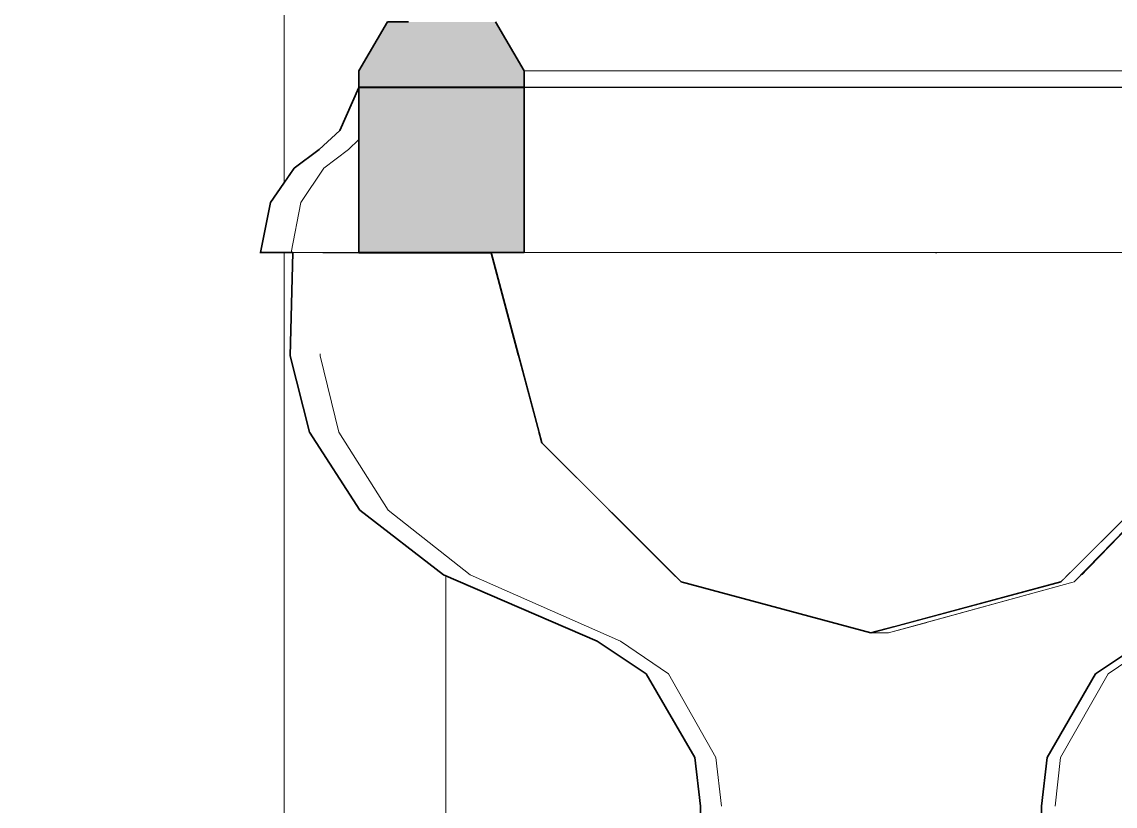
# Model space of a CAD drawing. Header units: millimetres. Extents: x -46169 to 237885, y -84465 to 18123.
# Drawn here: x 173730.9 to 174065.5, y -84152.6 to -83912.6 of the extents above; entities that cross this region are included whole.
import ezdxf

# ---------------------------------------------------------------- set-up
doc = ezdxf.new("R2010")
doc.units = ezdxf.units.MM
doc.header["$MEASUREMENT"] = 0
doc.linetypes.add('Wipeout_Contour', pattern=[1000, 0, -1000])
doc.layers.add('New_A-25-M_Wall_Ext', color=7, linetype='Continuous')
doc.layers.add('New_A-35-M_FFE_Sanitary', color=7, linetype='Continuous')
for name, color, linetype, lineweight, true_color in [('New_A-25-M_Wall_Ext_Pen_No__104', 7, 'Continuous', 15, 0xa6a6a6), ('New_A-25-M_Wall_Ext_Pen_No__44', 7, 'Continuous', 35, 0x444444), ('New_A-25-M_Wall_Ext_Pen_No__75', 7, 'Continuous', 20, 0x606060), ('New_A-35-M_FFE_Sanitary_Pen_No__64', 7, 'Continuous', 20, 0x606060)]:
    doc.layers.add(name, color=color, linetype=linetype, lineweight=lineweight, true_color=true_color)

# ---------------------------------------------------------------- blocks, each defined once
blk = doc.blocks.new('Section Elem_195_3', base_point=(129666.67, -84332.61))
at = {"color": 254, "linetype": 'Wipeout_Contour', "lineweight": 0, "ltscale": 3280114.798692386}
blk.add_wipeout([(173811.19, -83961.8), (173814.25, -83957.37), (173821.89, -83951.61), (173828.18, -83945.88), (173834.09, -83932.66), (173834.09, -83932.64), (173860.68, -83932.64), (173860.68, -83932.61), (173834.07, -83932.61), (173834.07, -83927.61), (173842.83, -83912.61), (173849.24, -83912.61), (173849.24, -83907.61), (173857.99, -83892.61), (173860.68, -83892.61), (173860.68, -82132.61), (173811.19, -82132.61)], dxfattribs=at).dxf.layer = 'New_A-35-M_FFE_Sanitary'
at = {"color": 254, "linetype": 'Wipeout_Contour', "lineweight": 0, "ltscale": 1737939.535427603}
blk.add_wipeout([(173813.88, -83983.22), (173811.19, -83983.22), (173811.19, -84302.61), (173860.68, -84302.61), (173860.68, -84082.12), (173859.95, -84081.81), (173834.36, -84062), (173818.9, -84038.12), (173813.07, -84014.8)], dxfattribs=at).dxf.layer = 'New_A-35-M_FFE_Sanitary'
at = {"layer": 'New_A-35-M_FFE_Sanitary_Pen_No__64', "linetype": 'Continuous'}
for p, q in [((173860.68, -83932.64), (173860.68, -83932.61)), ((173860.68, -84302.61), (173860.68, -84082.12))]:
    blk.add_line(p, q, dxfattribs=at)
at = {"color": 254, "linetype": 'Wipeout_Contour', "lineweight": 0, "ltscale": 1735684.129006303}
blk.add_wipeout([(173643.59, -84302.61), (173811.19, -84302.61), (173811.19, -83983.22), (173803.77, -83983.22), (173803.97, -83983.14), (173806.99, -83967.87), (173811.19, -83961.8), (173811.19, -82132.61), (173643.59, -82132.61)], dxfattribs=at).dxf.layer = 'New_A-35-M_FFE_Sanitary'
at = {"layer": 'New_A-35-M_FFE_Sanitary_Pen_No__64', "linetype": 'Continuous'}
for p, q in [((173811.19, -83961.8), (173811.19, -82132.61)), ((173811.19, -84302.61), (173811.19, -83983.22))]:
    blk.add_line(p, q, dxfattribs=at)
blk = doc.blocks.new('Section Elem_246_3', base_point=(129666.67, -84332.61))
at = {"layer": 'New_A-25-M_Wall_Ext_Pen_No__44', "linetype": 'Continuous'}
for p, q in [((173842.83, -83912.61), (173834.07, -83927.61)), ((173849.24, -83912.61), (173842.83, -83912.61))]:
    blk.add_line(p, q, dxfattribs=at)
at = {"color": 254, "linetype": 'Wipeout_Contour', "lineweight": 0, "ltscale": 772423.623714}
blk.add_wipeout([(173892.25, -83983.22), (173906.29, -83983.22), (173906.29, -83932.64), (173892.25, -83932.64)], dxfattribs=at).dxf.layer = 'New_A-25-M_Wall_Ext'
at = {"color": 254, "linetype": 'Wipeout_Contour', "lineweight": 0, "ltscale": 579128.93384}
blk.add_wipeout([(173834.09, -83948.61), (173830.86, -83951.61), (173834.09, -83951.61)], dxfattribs=at).dxf.layer = 'New_A-25-M_Wall_Ext'
at = {"color": 254, "linetype": 'Wipeout_Contour', "lineweight": 0, "ltscale": 772384.608301}
blk.add_wipeout([(173884.63, -83983.22), (173892.25, -83983.22), (173892.25, -83932.64), (173884.63, -83932.64)], dxfattribs=at).dxf.layer = 'New_A-25-M_Wall_Ext'
at = {"color": 254, "linetype": 'Wipeout_Contour', "lineweight": 0, "ltscale": 772499.928042}
blk.add_wipeout([(173906.29, -83983.22), (173934.61, -83983.22), (173934.61, -83932.64), (173906.29, -83932.64)], dxfattribs=at).dxf.layer = 'New_A-25-M_Wall_Ext'
at = {"color": 254, "linetype": 'Wipeout_Contour', "lineweight": 0, "ltscale": 772169.67476}
blk.add_wipeout([(173823.38, -83957.37), (173834.09, -83957.37), (173834.09, -83951.61), (173830.86, -83951.61)], dxfattribs=at).dxf.layer = 'New_A-25-M_Wall_Ext'
at = {"color": 254, "linetype": 'Wipeout_Contour', "lineweight": 0, "ltscale": 772685.549838}
blk.add_wipeout([(173934.61, -83983.22), (174009.35, -83983.22), (174009.35, -83932.64), (173934.61, -83932.64)], dxfattribs=at).dxf.layer = 'New_A-25-M_Wall_Ext'
at = {"color": 254, "linetype": 'Wipeout_Contour', "lineweight": 0, "ltscale": 772170.957205}
blk.add_wipeout([(173816.28, -83967.87), (173834.09, -83967.87), (173834.09, -83957.37), (173823.38, -83957.37)], dxfattribs=at).dxf.layer = 'New_A-25-M_Wall_Ext'
at = {"color": 254, "linetype": 'Wipeout_Contour', "lineweight": 0, "ltscale": 772942.077071}
blk.add_wipeout([(174009.35, -83983.22), (174077.02, -83983.22), (174077.02, -83932.64), (174009.35, -83932.64)], dxfattribs=at).dxf.layer = 'New_A-25-M_Wall_Ext'
at = {"color": 254, "linetype": 'Wipeout_Contour', "lineweight": 0, "ltscale": 772184.554553}
blk.add_wipeout([(173813.33, -83983.14), (173834.09, -83983.14), (173834.09, -83967.87), (173816.28, -83967.87)], dxfattribs=at).dxf.layer = 'New_A-25-M_Wall_Ext'
at = {"color": 254, "linetype": 'Wipeout_Contour', "lineweight": 0, "ltscale": 772893.730588}
blk.add_wipeout([(174009.35, -83932.61), (174077.03, -83932.61), (174077.03, -83927.61), (174009.35, -83927.61)], dxfattribs=at).dxf.layer = 'New_A-25-M_Wall_Ext'
at = {"color": 254, "linetype": 'Wipeout_Contour', "lineweight": 0, "ltscale": 772195.196141}
blk.add_wipeout([(173813.13, -83983.22), (173834.09, -83983.22), (173834.09, -83983.14), (173813.33, -83983.14)], dxfattribs=at).dxf.layer = 'New_A-25-M_Wall_Ext'
at = {"color": 254, "linetype": 'Wipeout_Contour', "lineweight": 0, "ltscale": 772926.296422}
blk.add_wipeout([(174010.82, -83983.27), (174036.75, -83998.79), (174040.83, -83983.22), (174010.83, -83983.22)], dxfattribs=at).dxf.layer = 'New_A-25-M_Wall_Ext'
at = {"color": 254, "linetype": 'Wipeout_Contour', "lineweight": 0, "ltscale": 772637.163725}
blk.add_wipeout([(173934.6, -83932.61), (174009.35, -83932.61), (174009.35, -83927.61), (173934.6, -83927.61)], dxfattribs=at).dxf.layer = 'New_A-25-M_Wall_Ext'
at = {"color": 254, "linetype": 'Wipeout_Contour', "lineweight": 0, "ltscale": 772239.751544}
blk.add_wipeout([(173823.02, -83983.32), (173848.9, -83983.32), (173848.98, -83983.22), (173823.02, -83983.22)], dxfattribs=at).dxf.layer = 'New_A-25-M_Wall_Ext'
at = {"color": 254, "linetype": 'Wipeout_Contour', "lineweight": 0, "ltscale": 772924.817836}
blk.add_wipeout([(174010.78, -83983.31), (174025.62, -84010.18), (174036.75, -83998.79), (174010.82, -83983.27)], dxfattribs=at).dxf.layer = 'New_A-25-M_Wall_Ext'
at = {"layer": 'New_A-25-M_Wall_Ext_Pen_No__75', "linetype": 'Continuous'}
for p, q in [((174009.35, -83932.61), (174077.03, -83932.61)), ((174009.35, -83932.64), (174077.02, -83932.64))]:
    blk.add_line(p, q, dxfattribs=at)
at = {"color": 254, "linetype": 'Wipeout_Contour', "lineweight": 0, "ltscale": 772883.130694}
blk.add_wipeout([(174009.35, -83927.61), (174077.03, -83927.61), (174083.14, -83912.61), (174010.69, -83912.61)], dxfattribs=at).dxf.layer = 'New_A-25-M_Wall_Ext'
at = {"color": 254, "linetype": 'Wipeout_Contour', "lineweight": 0, "ltscale": 772451.514542}
blk.add_wipeout([(173906.29, -83932.61), (173934.6, -83932.61), (173934.6, -83927.61), (173906.29, -83927.61)], dxfattribs=at).dxf.layer = 'New_A-25-M_Wall_Ext'
at = {"color": 254, "linetype": 'Wipeout_Contour', "lineweight": 0, "ltscale": 772908.396022}
blk.add_wipeout([(174010.73, -83983.32), (174010.4, -84014.35), (174025.62, -84010.18), (174010.78, -83983.31)], dxfattribs=at).dxf.layer = 'New_A-25-M_Wall_Ext'
at = {"color": 254, "linetype": 'Wipeout_Contour', "lineweight": 0, "ltscale": 773047.746562}
blk.add_wipeout([(174036.75, -83998.79), (174065.55, -84017.09), (174074.42, -83983.22), (174040.83, -83983.22)], dxfattribs=at).dxf.layer = 'New_A-25-M_Wall_Ext'
at = {"layer": 'New_A-25-M_Wall_Ext_Pen_No__75', "linetype": 'Continuous'}
for p, q in [((173934.6, -83932.61), (174009.35, -83932.61)), ((173934.61, -83932.64), (174009.35, -83932.64))]:
    blk.add_line(p, q, dxfattribs=at)
at = {"color": 254, "linetype": 'Wipeout_Contour', "lineweight": 0, "ltscale": 772617.433403}
blk.add_wipeout([(173934.6, -83927.61), (174009.35, -83927.61), (174010.69, -83912.61), (173930.68, -83912.61)], dxfattribs=at).dxf.layer = 'New_A-25-M_Wall_Ext'
at = {"color": 254, "linetype": 'Wipeout_Contour', "lineweight": 0, "ltscale": 772375.200031}
blk.add_wipeout([(173892.24, -83932.61), (173906.29, -83932.61), (173906.29, -83927.61), (173892.24, -83927.61)], dxfattribs=at).dxf.layer = 'New_A-25-M_Wall_Ext'
at = {"color": 254, "linetype": 'Wipeout_Contour', "lineweight": 0, "ltscale": 772879.167841}
blk.add_wipeout([(174010.68, -83983.31), (173995.19, -84010.18), (174010.4, -84014.35), (174010.73, -83983.32)], dxfattribs=at).dxf.layer = 'New_A-25-M_Wall_Ext'
at = {"color": 254, "linetype": 'Wipeout_Contour', "lineweight": 0, "ltscale": 773041.7238}
blk.add_wipeout([(174025.62, -84010.18), (174041.31, -84041.89), (174065.55, -84017.09), (174036.75, -83998.79)], dxfattribs=at).dxf.layer = 'New_A-25-M_Wall_Ext'
at = {"layer": 'New_A-25-M_Wall_Ext_Pen_No__75', "linetype": 'Continuous'}
for p, q in [((174077.03, -83927.61), (174009.35, -83927.61)), ((173906.29, -83932.61), (173934.6, -83932.61)), ((173906.29, -83932.64), (173934.61, -83932.64))]:
    blk.add_line(p, q, dxfattribs=at)
at = {"color": 254, "linetype": 'Wipeout_Contour', "lineweight": 0, "ltscale": 772423.951626}
blk.add_wipeout([(173906.29, -83927.61), (173934.6, -83927.61), (173930.68, -83912.61), (173899, -83912.61)], dxfattribs=at).dxf.layer = 'New_A-25-M_Wall_Ext'
at = {"color": 254, "linetype": 'Wipeout_Contour', "lineweight": 0, "ltscale": 772336.180368}
blk.add_wipeout([(173884.62, -83932.61), (173892.24, -83932.61), (173892.24, -83927.61), (173884.62, -83927.61)], dxfattribs=at).dxf.layer = 'New_A-25-M_Wall_Ext'
at = {"color": 254, "linetype": 'Wipeout_Contour', "lineweight": 0, "ltscale": 772848.949583}
blk.add_wipeout([(174010.65, -83983.27), (173984.05, -83998.79), (173995.19, -84010.18), (174010.68, -83983.31)], dxfattribs=at).dxf.layer = 'New_A-25-M_Wall_Ext'
at = {"color": 254, "linetype": 'Wipeout_Contour', "lineweight": 0, "ltscale": 773158.104461}
blk.add_wipeout([(174065.55, -84017.09), (174085.82, -84031.42), (174098.44, -83983.22), (174074.42, -83983.22)], dxfattribs=at).dxf.layer = 'New_A-25-M_Wall_Ext'
at = {"layer": 'New_A-25-M_Wall_Ext_Pen_No__75', "linetype": 'Continuous'}
for p, q in [((174009.35, -83927.61), (173934.6, -83927.61)), ((173884.62, -83932.61), (173892.24, -83932.61)), ((173884.63, -83932.64), (173892.25, -83932.64)), ((173892.24, -83932.61), (173906.29, -83932.61)), ((173892.25, -83932.64), (173906.29, -83932.64))]:
    blk.add_line(p, q, dxfattribs=at)
at = {"color": 254, "linetype": 'Wipeout_Contour', "lineweight": 0, "ltscale": 772343.626472}
blk.add_wipeout([(173892.24, -83927.61), (173906.29, -83927.61), (173899, -83912.61), (173883.82, -83912.61)], dxfattribs=at).dxf.layer = 'New_A-25-M_Wall_Ext'
at = {"color": 254, "linetype": 'Wipeout_Contour', "lineweight": 0, "ltscale": 772823.452945}
blk.add_wipeout([(174010.63, -83983.22), (173979.97, -83983.22), (173984.05, -83998.79), (174010.65, -83983.27)], dxfattribs=at).dxf.layer = 'New_A-25-M_Wall_Ext'
at = {"color": 254, "linetype": 'Wipeout_Contour', "lineweight": 0, "ltscale": 772987.996816}
blk.add_wipeout([(174010.4, -84014.35), (174008.2, -84050.96), (174041.31, -84041.89), (174025.62, -84010.18)], dxfattribs=at).dxf.layer = 'New_A-25-M_Wall_Ext'
at = {"layer": 'New_A-25-M_Wall_Ext_Pen_No__75', "linetype": 'Continuous'}
blk.add_line((173934.6, -83927.61), (173906.29, -83927.61), dxfattribs=at)
at = {"color": 254, "linetype": 'Wipeout_Contour', "lineweight": 0, "ltscale": 772303.309401}
blk.add_wipeout([(173884.62, -83927.61), (173892.24, -83927.61), (173883.82, -83912.61), (173875.87, -83912.61)], dxfattribs=at).dxf.layer = 'New_A-25-M_Wall_Ext'
at = {"color": 254, "linetype": 'Wipeout_Contour', "lineweight": 0, "ltscale": 1352521.211887493}
blk.add_wipeout([(174010.83, -83983.22), (174010.63, -83983.22), (174010.65, -83983.27), (174010.68, -83983.31), (174010.73, -83983.32), (174010.78, -83983.31), (174010.82, -83983.27)], dxfattribs=at).dxf.layer = 'New_A-25-M_Wall_Ext'
at = {"color": 254, "linetype": 'Wipeout_Contour', "lineweight": 0, "ltscale": 772900.14303}
blk.add_wipeout([(173995.19, -84010.18), (173975.09, -84041.89), (174008.2, -84050.96), (174010.4, -84014.35)], dxfattribs=at).dxf.layer = 'New_A-25-M_Wall_Ext'
at = {"color": 254, "linetype": 'Wipeout_Contour', "lineweight": 0, "ltscale": 773147.785089}
blk.add_wipeout([(174041.31, -84041.89), (174051.33, -84066.7), (174085.82, -84031.42), (174065.55, -84017.09)], dxfattribs=at).dxf.layer = 'New_A-25-M_Wall_Ext'
at = {"layer": 'New_A-25-M_Wall_Ext_Pen_No__44', "linetype": 'Continuous'}
blk.add_line((173875.87, -83912.61), (173884.62, -83927.61), dxfattribs=at)
at = {"layer": 'New_A-25-M_Wall_Ext_Pen_No__75', "linetype": 'Continuous'}
for p, q in [((173892.24, -83927.61), (173884.62, -83927.61)), ((173906.29, -83927.61), (173892.24, -83927.61)), ((174009.35, -83983.22), (174077.02, -83983.22)), ((174010.65, -83983.27), (174010.63, -83983.22)), ((174010.68, -83983.31), (174010.65, -83983.27)), ((174010.73, -83983.32), (174010.68, -83983.31)), ((174010.78, -83983.31), (174010.73, -83983.32)), ((174010.82, -83983.27), (174010.78, -83983.31)), ((174010.83, -83983.22), (174010.82, -83983.27))]:
    blk.add_line(p, q, dxfattribs=at)
at = {"color": 254, "linetype": 'Wipeout_Contour', "lineweight": 0, "ltscale": 772803.383598}
blk.add_wipeout([(173984.05, -83998.79), (173950.85, -84017.09), (173975.09, -84041.89), (173995.19, -84010.18)], dxfattribs=at).dxf.layer = 'New_A-25-M_Wall_Ext'
at = {"color": 254, "linetype": 'Wipeout_Contour', "lineweight": 0, "ltscale": 773058.302796}
blk.add_wipeout([(174008.2, -84050.96), (174004.22, -84079.61), (174051.33, -84066.7), (174041.31, -84041.89)], dxfattribs=at).dxf.layer = 'New_A-25-M_Wall_Ext'
at = {"color": 254, "linetype": 'Wipeout_Contour', "lineweight": 0, "ltscale": 772722.70101}
blk.add_wipeout([(173979.97, -83983.22), (173941.98, -83983.22), (173950.85, -84017.09), (173984.05, -83998.79)], dxfattribs=at).dxf.layer = 'New_A-25-M_Wall_Ext'
at = {"color": 254, "linetype": 'Wipeout_Contour', "lineweight": 0, "ltscale": 966523.091447}
blk.add_wipeout([(174085.82, -84031.42), (174051.33, -84066.7), (174053.87, -84079.04), (174091.48, -84041.4), (174092.49, -84037.63)], dxfattribs=at).dxf.layer = 'New_A-25-M_Wall_Ext'
at = {"color": 254, "linetype": 'Wipeout_Contour', "lineweight": 0, "ltscale": 772913.469444}
blk.add_wipeout([(173975.09, -84041.89), (173957.11, -84066.7), (174004.22, -84079.61), (174008.2, -84050.96)], dxfattribs=at).dxf.layer = 'New_A-25-M_Wall_Ext'
at = {"color": 254, "linetype": 'Wipeout_Contour', "lineweight": 0, "ltscale": 772752.681954}
blk.add_wipeout([(173950.85, -84017.09), (173922.62, -84031.42), (173957.11, -84066.7), (173975.09, -84041.89)], dxfattribs=at).dxf.layer = 'New_A-25-M_Wall_Ext'
at = {"color": 254, "linetype": 'Wipeout_Contour', "lineweight": 0, "ltscale": 966392.983937}
blk.add_wipeout([(173999, -84096.41), (174050.66, -84082.25), (174053.87, -84079.04), (174051.33, -84066.7), (174004.22, -84079.61)], dxfattribs=at).dxf.layer = 'New_A-25-M_Wall_Ext'
at = {"color": 254, "linetype": 'Wipeout_Contour', "lineweight": 0, "ltscale": 772618.680464}
blk.add_wipeout([(173941.98, -83983.22), (173909.99, -83983.22), (173922.62, -84031.42), (173950.85, -84017.09)], dxfattribs=at).dxf.layer = 'New_A-25-M_Wall_Ext'
at = {"color": 254, "linetype": 'Wipeout_Contour', "lineweight": 0, "ltscale": 772913.932508}
blk.add_wipeout([(173957.11, -84066.7), (173943.68, -84081.24), (173999, -84096.41), (174004.22, -84079.61)], dxfattribs=at).dxf.layer = 'New_A-25-M_Wall_Ext'
at = {"layer": 'New_A-25-M_Wall_Ext_Pen_No__75', "linetype": 'Continuous'}
blk.add_line((173934.61, -83983.22), (174009.35, -83983.22), dxfattribs=at)
at = {"color": 254, "linetype": 'Wipeout_Contour', "lineweight": 0, "ltscale": 772708.591115}
blk.add_wipeout([(173922.62, -84031.42), (173903.18, -84039.82), (173943.68, -84081.24), (173957.11, -84066.7)], dxfattribs=at).dxf.layer = 'New_A-25-M_Wall_Ext'
at = {"color": 254, "linetype": 'Wipeout_Contour', "lineweight": 0, "ltscale": 773103.197899}
blk.add_wipeout([(173999, -84096.41), (173997.85, -84097.69), (174048.92, -84083.99), (174050.66, -84082.25)], dxfattribs=at).dxf.layer = 'New_A-25-M_Wall_Ext'
at = {"color": 254, "linetype": 'Wipeout_Contour', "lineweight": 0, "ltscale": 772537.433323}
blk.add_wipeout([(173909.99, -83983.22), (173888.35, -83983.22), (173903.18, -84039.82), (173922.62, -84031.42)], dxfattribs=at).dxf.layer = 'New_A-25-M_Wall_Ext'
at = {"color": 254, "linetype": 'Wipeout_Contour', "lineweight": 0, "ltscale": 773228.066353}
blk.add_wipeout([(174053.02, -84083.99), (174094.65, -84041.4), (174091.48, -84041.4), (174048.92, -84083.99)], dxfattribs=at).dxf.layer = 'New_A-25-M_Wall_Ext'
at = {"color": 254, "linetype": 'Wipeout_Contour', "lineweight": 0, "ltscale": 966159.508601}
blk.add_wipeout([(173939.27, -84083.99), (173993.49, -84098.85), (173997.85, -84097.69), (173999, -84096.41), (173943.68, -84081.24)], dxfattribs=at).dxf.layer = 'New_A-25-M_Wall_Ext'
at = {"layer": 'New_A-25-M_Wall_Ext_Pen_No__75', "linetype": 'Continuous'}
blk.add_line((173906.29, -83983.22), (173934.61, -83983.22), dxfattribs=at)
at = {"color": 254, "linetype": 'Wipeout_Contour', "lineweight": 0, "ltscale": 772682.027214}
blk.add_wipeout([(173903.18, -84039.82), (173897.64, -84041.4), (173939.27, -84083.99), (173943.68, -84081.24)], dxfattribs=at).dxf.layer = 'New_A-25-M_Wall_Ext'
at = {"color": 254, "linetype": 'Wipeout_Contour', "lineweight": 0, "ltscale": 773099.308606}
blk.add_wipeout([(173996.14, -84099.58), (174053.02, -84083.99), (174048.92, -84083.99), (173990.79, -84099.58)], dxfattribs=at).dxf.layer = 'New_A-25-M_Wall_Ext'
at = {"color": 254, "linetype": 'Wipeout_Contour', "lineweight": 0, "ltscale": 966675.551218}
blk.add_wipeout([(174061.29, -84102.13), (174074.57, -84102.13), (174094.1, -84093.69), (174119.98, -84081.81), (174094.39, -84081.81)], dxfattribs=at).dxf.layer = 'New_A-25-M_Wall_Ext'
at = {"color": 254, "linetype": 'Wipeout_Contour', "lineweight": 0, "ltscale": 772494.523886}
blk.add_wipeout([(173888.35, -83983.22), (173882.4, -83983.22), (173897.64, -84041.4), (173903.18, -84039.82)], dxfattribs=at).dxf.layer = 'New_A-25-M_Wall_Ext'
at = {"color": 254, "linetype": 'Wipeout_Contour', "lineweight": 0, "ltscale": 773287.650592}
blk.add_wipeout([(174055.15, -84081.81), (174094.39, -84081.81), (174112.4, -84062), (174074.51, -84062)], dxfattribs=at).dxf.layer = 'New_A-25-M_Wall_Ext'
at = {"color": 254, "linetype": 'Wipeout_Contour', "lineweight": 0, "ltscale": 772889.451024}
blk.add_wipeout([(173932.66, -84083.99), (173990.79, -84099.58), (173993.49, -84098.85), (173939.27, -84083.99)], dxfattribs=at).dxf.layer = 'New_A-25-M_Wall_Ext'
at = {"color": 254, "linetype": 'Wipeout_Contour', "lineweight": 0, "ltscale": 773267.734796}
blk.add_wipeout([(174050.72, -84112.07), (174059.54, -84112.07), (174074.57, -84102.13), (174061.29, -84102.13)], dxfattribs=at).dxf.layer = 'New_A-25-M_Wall_Ext'
at = {"color": 254, "linetype": 'Wipeout_Contour', "lineweight": 0, "ltscale": 772662.231992}
blk.add_wipeout([(173897.64, -84041.4), (173890.1, -84041.4), (173932.66, -84083.99), (173939.27, -84083.99)], dxfattribs=at).dxf.layer = 'New_A-25-M_Wall_Ext'
at = {"color": 254, "linetype": 'Wipeout_Contour', "lineweight": 0, "ltscale": 1159778.335934551}
blk.add_wipeout([(174008.05, -84096.31), (174006.09, -84102.13), (174061.29, -84102.13), (174094.39, -84081.81), (174055.15, -84081.81), (174053.02, -84083.99)], dxfattribs=at).dxf.layer = 'New_A-25-M_Wall_Ext'
at = {"color": 254, "linetype": 'Wipeout_Contour', "lineweight": 0, "ltscale": 773252.991821}
blk.add_wipeout([(174040.29, -84137.75), (174044.72, -84137.75), (174059.54, -84112.07), (174050.72, -84112.07)], dxfattribs=at).dxf.layer = 'New_A-25-M_Wall_Ext'
at = {"layer": 'New_A-25-M_Wall_Ext_Pen_No__44', "linetype": 'Continuous'}
blk.add_line((174048.92, -84083.99), (174091.48, -84041.4), dxfattribs=at)
at = {"layer": 'New_A-25-M_Wall_Ext_Pen_No__75', "linetype": 'Continuous'}
blk.add_line((174094.65, -84041.4), (174053.02, -84083.99), dxfattribs=at)
at = {"color": 254, "linetype": 'Wipeout_Contour', "lineweight": 0, "ltscale": 772471.002635}
blk.add_wipeout([(173882.4, -83983.22), (173874.52, -83983.22), (173890.1, -84041.4), (173897.64, -84041.4)], dxfattribs=at).dxf.layer = 'New_A-25-M_Wall_Ext'
at = {"color": 254, "linetype": 'Wipeout_Contour', "lineweight": 0, "ltscale": 773262.74815}
blk.add_wipeout([(174039.08, -84152.58), (174042.99, -84152.58), (174044.72, -84137.75), (174040.29, -84137.75)], dxfattribs=at).dxf.layer = 'New_A-25-M_Wall_Ext'
at = {"layer": 'New_A-25-M_Wall_Ext_Pen_No__75', "linetype": 'Continuous'}
blk.add_line((173892.25, -83983.22), (173906.29, -83983.22), dxfattribs=at)
at = {"color": 254, "linetype": 'Wipeout_Contour', "lineweight": 0, "ltscale": 772332.516481}
blk.add_wipeout([(173848.9, -83983.32), (173874.55, -83983.32), (173874.52, -83983.22), (173848.98, -83983.22)], dxfattribs=at).dxf.layer = 'New_A-25-M_Wall_Ext'
at = {"color": 254, "linetype": 'Wipeout_Contour', "lineweight": 0, "ltscale": 772265.912108}
blk.add_wipeout([(173822.23, -84014.8), (173848.33, -84014.8), (173848.9, -83983.32), (173823.02, -83983.32)], dxfattribs=at).dxf.layer = 'New_A-25-M_Wall_Ext'
at = {"color": 254, "linetype": 'Wipeout_Contour', "lineweight": 0, "ltscale": 772367.216162}
blk.add_wipeout([(173848.33, -84014.8), (173882.98, -84014.8), (173874.55, -83983.32), (173848.9, -83983.32)], dxfattribs=at).dxf.layer = 'New_A-25-M_Wall_Ext'
at = {"layer": 'New_A-25-M_Wall_Ext_Pen_No__44', "linetype": 'Continuous'}
blk.add_line((173884.63, -83983.22), (173834.09, -83983.22), dxfattribs=at)
at = {"layer": 'New_A-25-M_Wall_Ext_Pen_No__44', "linetype": 'Continuous', "flags": 128}
blk.add_lwpolyline([(173884.62, -83927.61), (173884.62, -83932.61), (173884.63, -83983.22)], dxfattribs=at)
at = {"layer": 'New_A-25-M_Wall_Ext_Pen_No__75', "linetype": 'Continuous'}
blk.add_line((173884.63, -83983.22), (173892.25, -83983.22), dxfattribs=at)
at = {"color": 254, "linetype": 'Wipeout_Contour', "lineweight": 0, "ltscale": 772321.738176}
blk.add_wipeout([(173848.33, -84014.8), (173822.23, -84014.8), (173827.94, -84038.12), (173853.05, -84038.12)], dxfattribs=at).dxf.layer = 'New_A-25-M_Wall_Ext'
at = {"color": 254, "linetype": 'Wipeout_Contour', "lineweight": 0, "ltscale": 772431.669296}
blk.add_wipeout([(173882.98, -84014.8), (173848.33, -84014.8), (173853.05, -84038.12), (173889.22, -84038.12)], dxfattribs=at).dxf.layer = 'New_A-25-M_Wall_Ext'
at = {"color": 254, "linetype": 'Wipeout_Contour', "lineweight": 0, "ltscale": 772397.069325}
blk.add_wipeout([(173853.05, -84038.12), (173827.94, -84038.12), (173843.06, -84062), (173865.57, -84062)], dxfattribs=at).dxf.layer = 'New_A-25-M_Wall_Ext'
at = {"color": 254, "linetype": 'Wipeout_Contour', "lineweight": 0, "ltscale": 965646.995414}
blk.add_wipeout([(173853.05, -84038.12), (173865.57, -84062), (173910.68, -84062), (173890.1, -84041.4), (173889.22, -84038.12)], dxfattribs=at).dxf.layer = 'New_A-25-M_Wall_Ext'
at = {"layer": 'New_A-25-M_Wall_Ext_Pen_No__44', "linetype": 'Continuous'}
blk.add_line((173874.52, -83983.22), (173890.1, -84041.4), dxfattribs=at)
at = {"color": 254, "linetype": 'Wipeout_Contour', "lineweight": 0, "ltscale": 772501.172017}
blk.add_wipeout([(173865.57, -84062), (173843.06, -84062), (173868.1, -84081.81), (173886.3, -84081.81)], dxfattribs=at).dxf.layer = 'New_A-25-M_Wall_Ext'
at = {"color": 254, "linetype": 'Wipeout_Contour', "lineweight": 0, "ltscale": 965773.301163}
blk.add_wipeout([(173910.68, -84062), (173865.57, -84062), (173886.3, -84081.81), (173922.99, -84081.81), (173911.35, -84062.67)], dxfattribs=at).dxf.layer = 'New_A-25-M_Wall_Ext'
at = {"color": 254, "linetype": 'Wipeout_Contour', "lineweight": 0, "ltscale": 772653.029534}
blk.add_wipeout([(173886.3, -84081.81), (173868.1, -84081.81), (173914.13, -84102.13), (173924.41, -84102.13)], dxfattribs=at).dxf.layer = 'New_A-25-M_Wall_Ext'
at = {"color": 254, "linetype": 'Wipeout_Contour', "lineweight": 0, "ltscale": 772730.231734}
blk.add_wipeout([(173922.99, -84081.81), (173886.3, -84081.81), (173924.41, -84102.13), (173945.13, -84102.13)], dxfattribs=at).dxf.layer = 'New_A-25-M_Wall_Ext'
at = {"color": 254, "linetype": 'Wipeout_Contour', "lineweight": 0, "ltscale": 579531.506583}
blk.add_wipeout([(173930.48, -84081.81), (173911.35, -84062.67), (173922.99, -84081.81)], dxfattribs=at).dxf.layer = 'New_A-25-M_Wall_Ext'
at = {"color": 254, "linetype": 'Wipeout_Contour', "lineweight": 0, "ltscale": 772779.34597}
blk.add_wipeout([(173924.41, -84102.13), (173914.13, -84102.13), (173928.84, -84112.07), (173936.59, -84112.07)], dxfattribs=at).dxf.layer = 'New_A-25-M_Wall_Ext'
at = {"color": 254, "linetype": 'Wipeout_Contour', "lineweight": 0, "ltscale": 772828.219413}
blk.add_wipeout([(173945.13, -84102.13), (173924.41, -84102.13), (173936.59, -84112.07), (173952.2, -84112.07)], dxfattribs=at).dxf.layer = 'New_A-25-M_Wall_Ext'
at = {"color": 254, "linetype": 'Wipeout_Contour', "lineweight": 0, "ltscale": 1545803.46674502}
blk.add_wipeout([(173930.48, -84081.81), (173922.99, -84081.81), (173945.13, -84102.13), (174006.09, -84102.13), (174008.05, -84096.31), (173996.14, -84099.58), (173990.79, -84099.58), (173932.66, -84083.99)], dxfattribs=at).dxf.layer = 'New_A-25-M_Wall_Ext'
at = {"color": 254, "linetype": 'Wipeout_Contour', "lineweight": 0, "ltscale": 772858.409697}
blk.add_wipeout([(173936.59, -84112.07), (173928.84, -84112.07), (173943.34, -84137.75), (173948.59, -84137.75)], dxfattribs=at).dxf.layer = 'New_A-25-M_Wall_Ext'
at = {"layer": 'New_A-25-M_Wall_Ext_Pen_No__44', "linetype": 'Continuous'}
for p, q in [((173932.66, -84083.99), (173990.79, -84099.58)), ((173990.79, -84099.58), (174048.92, -84083.99))]:
    blk.add_line(p, q, dxfattribs=at)
at = {"layer": 'New_A-25-M_Wall_Ext_Pen_No__75', "linetype": 'Continuous'}
for p, q in [((174053.02, -84083.99), (173996.14, -84099.58)), ((173996.14, -84099.58), (173990.79, -84099.58))]:
    blk.add_line(p, q, dxfattribs=at)
at = {"color": 254, "linetype": 'Wipeout_Contour', "lineweight": 0, "ltscale": 773155.947628}
blk.add_wipeout([(174006.09, -84102.13), (174003.9, -84112.07), (174050.72, -84112.07), (174061.29, -84102.13)], dxfattribs=at).dxf.layer = 'New_A-25-M_Wall_Ext'
at = {"color": 254, "linetype": 'Wipeout_Contour', "lineweight": 0, "ltscale": 772893.612813}
blk.add_wipeout([(173952.2, -84112.07), (173936.59, -84112.07), (173948.59, -84137.75), (173959.17, -84137.75)], dxfattribs=at).dxf.layer = 'New_A-25-M_Wall_Ext'
at = {"color": 254, "linetype": 'Wipeout_Contour', "lineweight": 0, "ltscale": 772962.456589}
blk.add_wipeout([(173945.13, -84102.13), (173952.2, -84112.07), (174003.9, -84112.07), (174006.09, -84102.13)], dxfattribs=at).dxf.layer = 'New_A-25-M_Wall_Ext'
at = {"color": 254, "linetype": 'Wipeout_Contour', "lineweight": 0, "ltscale": 772920.415977}
blk.add_wipeout([(173948.59, -84137.75), (173943.34, -84137.75), (173945.03, -84152.58), (173949.99, -84152.58)], dxfattribs=at).dxf.layer = 'New_A-25-M_Wall_Ext'
at = {"color": 254, "linetype": 'Wipeout_Contour', "lineweight": 0, "ltscale": 773164.155388}
blk.add_wipeout([(174003.9, -84112.07), (174001.75, -84137.75), (174040.29, -84137.75), (174050.72, -84112.07)], dxfattribs=at).dxf.layer = 'New_A-25-M_Wall_Ext'
at = {"color": 254, "linetype": 'Wipeout_Contour', "lineweight": 0, "ltscale": 772899.621853}
blk.add_wipeout([(173938.59, -84152.58), (173945.03, -84152.58), (173943.34, -84137.75), (173936.85, -84137.75)], dxfattribs=at).dxf.layer = 'New_A-25-M_Wall_Ext'
at = {"color": 254, "linetype": 'Wipeout_Contour', "lineweight": 0, "ltscale": 772948.130472}
blk.add_wipeout([(173959.17, -84137.75), (173948.59, -84137.75), (173949.99, -84152.58), (173959.99, -84152.58)], dxfattribs=at).dxf.layer = 'New_A-25-M_Wall_Ext'
at = {"color": 254, "linetype": 'Wipeout_Contour', "lineweight": 0, "ltscale": 772834.847442}
blk.add_wipeout([(173936.85, -84137.75), (173943.34, -84137.75), (173928.84, -84112.07), (173922.04, -84112.07)], dxfattribs=at).dxf.layer = 'New_A-25-M_Wall_Ext'
at = {"color": 254, "linetype": 'Wipeout_Contour', "lineweight": 0, "ltscale": 773002.190579}
blk.add_wipeout([(173952.2, -84112.07), (173959.17, -84137.75), (174001.75, -84137.75), (174003.9, -84112.07)], dxfattribs=at).dxf.layer = 'New_A-25-M_Wall_Ext'
at = {"color": 254, "linetype": 'Wipeout_Contour', "lineweight": 0, "ltscale": 773277.666823}
blk.add_wipeout([(174044.72, -84137.75), (174042.99, -84152.58), (174047.17, -84152.58), (174048.87, -84137.75)], dxfattribs=at).dxf.layer = 'New_A-25-M_Wall_Ext'
at = {"layer": 'New_A-25-M_Wall_Ext_Pen_No__75', "linetype": 'Continuous'}
blk.add_line((173943.34, -84137.75), (173945.03, -84152.58), dxfattribs=at)
at = {"color": 254, "linetype": 'Wipeout_Contour', "lineweight": 0, "ltscale": 772750.663603}
blk.add_wipeout([(173922.04, -84112.07), (173928.84, -84112.07), (173914.13, -84102.13), (173907, -84102.13)], dxfattribs=at).dxf.layer = 'New_A-25-M_Wall_Ext'
at = {"color": 254, "linetype": 'Wipeout_Contour', "lineweight": 0, "ltscale": 773271.874403}
blk.add_wipeout([(174059.54, -84112.07), (174044.72, -84137.75), (174048.87, -84137.75), (174063.37, -84112.07)], dxfattribs=at).dxf.layer = 'New_A-25-M_Wall_Ext'
at = {"color": 254, "linetype": 'Wipeout_Contour', "lineweight": 0, "ltscale": 773186.643119}
blk.add_wipeout([(174001.75, -84137.75), (174001.49, -84152.58), (174039.08, -84152.58), (174040.29, -84137.75)], dxfattribs=at).dxf.layer = 'New_A-25-M_Wall_Ext'
at = {"layer": 'New_A-25-M_Wall_Ext_Pen_No__44', "linetype": 'Continuous', "flags": 128}
blk.add_lwpolyline([(173942.57, -84217.89), (173938.62, -84203.17), (173938.59, -84152.58), (173936.85, -84137.75), (173922.04, -84112.07)], dxfattribs=at)
at = {"layer": 'New_A-25-M_Wall_Ext_Pen_No__75', "linetype": 'Continuous'}
for p, q in [((173928.84, -84112.07), (173943.34, -84137.75)), ((174048.87, -84137.75), (174047.17, -84152.58))]:
    blk.add_line(p, q, dxfattribs=at)
at = {"color": 254, "linetype": 'Wipeout_Contour', "lineweight": 0, "ltscale": 772613.746319}
blk.add_wipeout([(173907, -84102.13), (173914.13, -84102.13), (173868.1, -84081.81), (173859.95, -84081.81)], dxfattribs=at).dxf.layer = 'New_A-25-M_Wall_Ext'
at = {"color": 254, "linetype": 'Wipeout_Contour', "lineweight": 0, "ltscale": 773294.042862}
blk.add_wipeout([(174074.57, -84102.13), (174059.54, -84112.07), (174063.37, -84112.07), (174078.07, -84102.13)], dxfattribs=at).dxf.layer = 'New_A-25-M_Wall_Ext'
at = {"color": 254, "linetype": 'Wipeout_Contour', "lineweight": 0, "ltscale": 773042.382497}
blk.add_wipeout([(173959.17, -84137.75), (173959.99, -84152.58), (174001.49, -84152.58), (174001.75, -84137.75)], dxfattribs=at).dxf.layer = 'New_A-25-M_Wall_Ext'
at = {"layer": 'New_A-25-M_Wall_Ext_Pen_No__44', "linetype": 'Continuous'}
blk.add_line((173890.1, -84041.4), (173932.66, -84083.99), dxfattribs=at)
at = {"layer": 'New_A-25-M_Wall_Ext_Pen_No__44', "linetype": 'Continuous', "flags": 128}
for points in [[(174167.7, -83983.22), (174168.51, -84014.8), (174162.68, -84038.12), (174147.22, -84062), (174121.62, -84081.81), (174074.57, -84102.13), (174059.54, -84112.07)], [(174059.54, -84112.07), (174044.72, -84137.75), (174042.99, -84152.58), (174042.95, -84203.17), (174039.01, -84217.89)]]:
    blk.add_lwpolyline(points, dxfattribs=at)
at = {"layer": 'New_A-25-M_Wall_Ext_Pen_No__75', "linetype": 'Continuous'}
for p, q in [((173914.13, -84102.13), (173928.84, -84112.07)), ((174078.07, -84102.13), (174063.37, -84112.07)), ((174063.37, -84112.07), (174048.87, -84137.75))]:
    blk.add_line(p, q, dxfattribs=at)
at = {"color": 254, "linetype": 'Wipeout_Contour', "lineweight": 0, "ltscale": 772449.423333}
blk.add_wipeout([(173859.95, -84081.81), (173868.1, -84081.81), (173843.06, -84062), (173834.36, -84062)], dxfattribs=at).dxf.layer = 'New_A-25-M_Wall_Ext'
at = {"layer": 'New_A-25-M_Wall_Ext_Pen_No__75', "linetype": 'Continuous'}
blk.add_line((173868.1, -84081.81), (173914.13, -84102.13), dxfattribs=at)
at = {"color": 254, "linetype": 'Wipeout_Contour', "lineweight": 0, "ltscale": 772338.269564}
blk.add_wipeout([(173834.36, -84062), (173843.06, -84062), (173827.94, -84038.12), (173818.9, -84038.12)], dxfattribs=at).dxf.layer = 'New_A-25-M_Wall_Ext'
at = {"layer": 'New_A-25-M_Wall_Ext_Pen_No__75', "linetype": 'Continuous'}
blk.add_line((173843.06, -84062), (173868.1, -84081.81), dxfattribs=at)
at = {"color": 254, "linetype": 'Wipeout_Contour', "lineweight": 0, "ltscale": 772259.264149}
blk.add_wipeout([(173818.9, -84038.12), (173827.94, -84038.12), (173822.23, -84014.8), (173813.07, -84014.8)], dxfattribs=at).dxf.layer = 'New_A-25-M_Wall_Ext'
at = {"layer": 'New_A-25-M_Wall_Ext_Pen_No__75', "linetype": 'Continuous'}
blk.add_line((173827.94, -84038.12), (173843.06, -84062), dxfattribs=at)
at = {"color": 254, "linetype": 'Wipeout_Contour', "lineweight": 0, "ltscale": 772202.547444}
blk.add_wipeout([(173813.07, -84014.8), (173822.23, -84014.8), (173823.02, -83983.22), (173813.88, -83983.22)], dxfattribs=at).dxf.layer = 'New_A-25-M_Wall_Ext'
at = {"layer": 'New_A-25-M_Wall_Ext_Pen_No__75', "linetype": 'Continuous'}
for p, q in [((173823.02, -83983.22), (173834.09, -83983.22)), ((173822.24, -84014.18), (173822.23, -84014.8)), ((173822.23, -84014.8), (173827.94, -84038.12))]:
    blk.add_line(p, q, dxfattribs=at)
at = {"color": 254, "linetype": 'Wipeout_Contour', "lineweight": 0, "ltscale": 772140.789239}
blk.add_wipeout([(173803.77, -83983.22), (173813.13, -83983.22), (173813.33, -83983.14), (173803.97, -83983.14)], dxfattribs=at).dxf.layer = 'New_A-25-M_Wall_Ext'
at = {"color": 254, "linetype": 'Wipeout_Contour', "lineweight": 0, "ltscale": 772133.159178}
blk.add_wipeout([(173803.97, -83983.14), (173813.33, -83983.14), (173816.28, -83967.87), (173806.99, -83967.87)], dxfattribs=at).dxf.layer = 'New_A-25-M_Wall_Ext'
at = {"layer": 'New_A-25-M_Wall_Ext_Pen_No__44', "linetype": 'Continuous'}
for p, q in [((173803.77, -83983.22), (173803.97, -83983.14)), ((173813.88, -83983.22), (173803.77, -83983.22))]:
    blk.add_line(p, q, dxfattribs=at)
at = {"layer": 'New_A-25-M_Wall_Ext_Pen_No__44', "linetype": 'Continuous', "flags": 128}
blk.add_lwpolyline([(173922.04, -84112.07), (173907, -84102.13), (173859.95, -84081.81), (173834.36, -84062), (173818.9, -84038.12), (173813.07, -84014.8), (173813.88, -83983.22)], dxfattribs=at)
at = {"layer": 'New_A-25-M_Wall_Ext_Pen_No__75', "linetype": 'Continuous'}
for p, q in [((173803.77, -83983.22), (173813.13, -83983.22)), ((173813.33, -83983.14), (173813.13, -83983.22)), ((173813.88, -83983.22), (173823.02, -83983.22))]:
    blk.add_line(p, q, dxfattribs=at)
at = {"color": 254, "linetype": 'Wipeout_Contour', "lineweight": 0, "ltscale": 772129.0397}
blk.add_wipeout([(173806.99, -83967.87), (173816.28, -83967.87), (173823.38, -83957.37), (173814.25, -83957.37)], dxfattribs=at).dxf.layer = 'New_A-25-M_Wall_Ext'
at = {"layer": 'New_A-25-M_Wall_Ext_Pen_No__75', "linetype": 'Continuous'}
blk.add_line((173816.28, -83967.87), (173813.33, -83983.14), dxfattribs=at)
at = {"color": 254, "linetype": 'Wipeout_Contour', "lineweight": 0, "ltscale": 772141.447635}
blk.add_wipeout([(173814.25, -83957.37), (173823.38, -83957.37), (173830.86, -83951.61), (173821.89, -83951.61)], dxfattribs=at).dxf.layer = 'New_A-25-M_Wall_Ext'
at = {"layer": 'New_A-25-M_Wall_Ext_Pen_No__75', "linetype": 'Continuous'}
blk.add_line((173823.38, -83957.37), (173816.28, -83967.87), dxfattribs=at)
at = {"color": 254, "linetype": 'Wipeout_Contour', "lineweight": 0, "ltscale": 965196.110904}
blk.add_wipeout([(173828.18, -83945.88), (173821.89, -83951.61), (173830.86, -83951.61), (173834.09, -83948.61), (173834.09, -83945.88)], dxfattribs=at).dxf.layer = 'New_A-25-M_Wall_Ext'
at = {"layer": 'New_A-25-M_Wall_Ext_Pen_No__75', "linetype": 'Continuous'}
for p, q in [((173834.09, -83948.61), (173830.86, -83951.61)), ((173830.86, -83951.61), (173823.38, -83957.37))]:
    blk.add_line(p, q, dxfattribs=at)
at = {"color": 254, "linetype": 'Wipeout_Contour', "lineweight": 0, "ltscale": 579114.594937}
blk.add_wipeout([(173828.18, -83945.88), (173834.09, -83945.88), (173834.09, -83932.66)], dxfattribs=at).dxf.layer = 'New_A-25-M_Wall_Ext'
at = {"layer": 'New_A-25-M_Wall_Ext_Pen_No__104', "linetype": 'Continuous'}
for points in [[(173884.62, -83932.61), (173884.62, -83927.61), (173875.87, -83912.61), (173842.83, -83912.61), (173834.07, -83927.61), (173834.07, -83932.61)], [(173834.09, -83983.22), (173884.63, -83983.22), (173884.63, -83932.64), (173834.09, -83932.64)]]:
    blk.add_hatch(color=256, dxfattribs=at).paths.add_polyline_path(points)
at = {"layer": 'New_A-25-M_Wall_Ext_Pen_No__44', "linetype": 'Continuous'}
for p, q in [((173884.62, -83932.61), (173834.07, -83932.61)), ((173834.09, -83932.64), (173834.09, -83983.22)), ((173884.63, -83932.64), (173834.09, -83932.64))]:
    blk.add_line(p, q, dxfattribs=at)
at = {"layer": 'New_A-25-M_Wall_Ext_Pen_No__44', "linetype": 'Continuous', "flags": 128}
blk.add_lwpolyline([(173803.97, -83983.14), (173806.99, -83967.87), (173814.25, -83957.37), (173821.89, -83951.61), (173828.18, -83945.88), (173834.09, -83932.64), (173834.07, -83927.61)], dxfattribs=at)

msp = doc.modelspace()

# ---------------------------------------------------------------- block references
at = {"layer": 'New_A-35-M_FFE_Sanitary'}
msp.add_blockref('Section Elem_195_3', (129666.67, -84332.61), dxfattribs=at)

# ---------------------------------------------------------------- next in the draw order: block references
at = {"layer": 'New_A-25-M_Wall_Ext'}
msp.add_blockref('Section Elem_246_3', (129666.67, -84332.61), dxfattribs=at)

doc.saveas('drawing.dxf')
